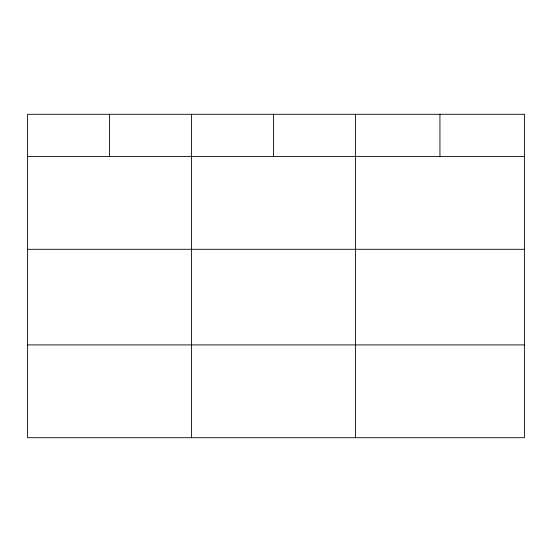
<?xml version="1.0" encoding="UTF-8"?>
<svg xmlns="http://www.w3.org/2000/svg" width="552" height="552" viewBox="0 0 552 552"><rect width="100%" height="100%" fill="white"/><g stroke="black" fill="none" stroke-linecap="round" stroke-linejoin="round"><path stroke-width="0.83" d="M27.6 156.499L524.4 156.499M27.6 249.304L524.4 249.304M27.6 344.91L524.4 344.91M439.944 114.285L439.944 156.499M355.488 114.285L355.488 437.715M273.516 114.285L273.516 156.499M191.544 114.285L191.544 437.715M109.572 114.285L109.572 156.499M524.4 114.285L27.6 114.285L27.6 437.715L524.4 437.715L524.4 114.285"/></g></svg>
